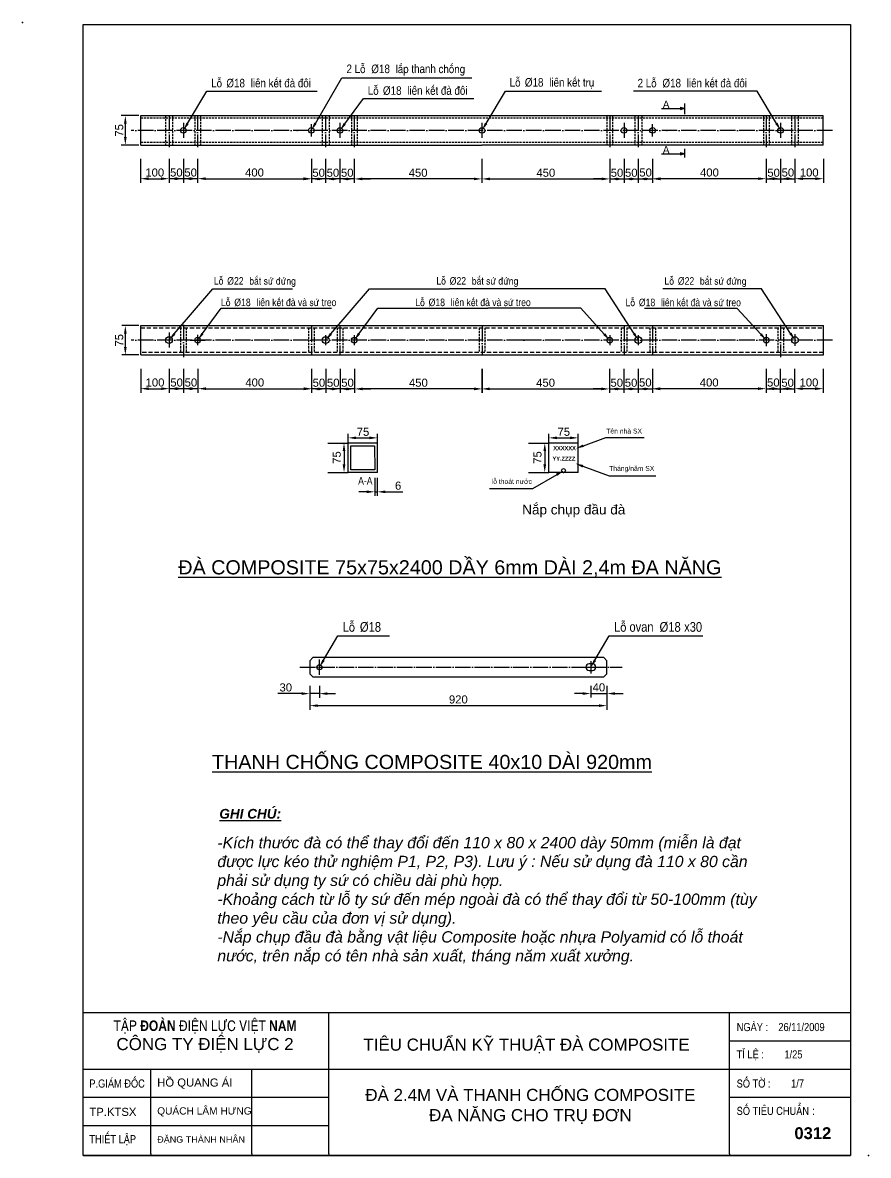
# Model space of a CAD drawing. Header units: millimetres. Extents: x 2635 to 48045, y -9970 to 7555.
# Drawn here: x 2635 to 7870, y 16 to 7027 of the extents above; entities that cross this region are included whole.
import ezdxf

# ---------------------------------------------------------------- set-up
doc = ezdxf.new("R2010")
doc.units = ezdxf.units.MM
doc.linetypes.add('ACAD_ISO04W100', pattern=[30, 24, -3, 0, -3])
doc.linetypes.add('DASHED2', pattern=[9.525, 6.35, -3.175])
doc.styles.add('Standard1', font='VNARIAL_0.TTF')
doc.styles.add('Standard_1', font='VHELVEN_0.TTF')
doc.styles.add('Standard_2', font='VHELVCN_0.TTF')

msp = doc.modelspace()

# ---------------------------------------------------------------- linework, layer by layer
at = {"color": 2}
for p, q in [((3009.782, 7016.23), (7759.782, 7016.23)), ((3009.782, 16.23), (3009.782, 7016.23)), ((7759.782, 7016.23), (7759.782, 16.23)), ((7759.782, 16.23), (3009.782, 16.23))]:
    msp.add_line(p, q, dxfattribs=at)
for p, q in [((6731.35, 6526.849), (6731.35, 6460.214)), ((6588.493, 6495.112), (6731.35, 6495.112)), ((6731.35, 6495.112), (6704.846, 6502.534)), ((6731.35, 6495.112), (6704.846, 6487.69)), ((6731.35, 6245.647), (6731.35, 6192.707)), ((6588.493, 6214.543), (6731.35, 6214.543)), ((6731.35, 6214.543), (6704.846, 6221.965)), ((6731.35, 6214.543), (6704.846, 6207.121)), ((4431.835, 3097.639), (4411.835, 3077.639)), ((6231.835, 3097.639), (4431.835, 3097.639)), ((6251.835, 3077.639), (6231.835, 3097.639)), ((4411.835, 3077.639), (4411.835, 2997.639)), ((6161.835, 3057.639), (6141.835, 3057.639)), ((6141.835, 3017.639), (6161.835, 3017.639)), ((6251.835, 2997.639), (6251.835, 3077.639)), ((4411.835, 2997.639), (4431.835, 2977.639)), ((4431.835, 2977.639), (6231.835, 2977.639)), ((6231.835, 2977.639), (6251.835, 2997.639)), ((3009.782, 900.407), (7759.782, 900.407)), ((4530.854, 25.407), (4530.854, 900.407)), ((7009.782, 25.407), (7009.782, 900.407)), ((7009.782, 725.407), (7759.782, 725.407)), ((3009.782, 550.407), (7759.782, 550.407)), ((3428.593, 25.407), (3428.593, 550.407)), ((4053.593, 25.407), (4053.593, 550.407)), ((3009.782, 375.407), (4530.854, 375.407)), ((7009.782, 375.407), (7759.782, 375.407)), ((3009.782, 200.407), (4530.854, 200.407)), ((3009.782, 16.23), (7759.782, 16.23))]:
    msp.add_line(p, q)
at = {"color": 140}
for p, q in [((3353.129, 6451.657), (3245.462, 6451.657)), ((3270.462, 6319.657), (3270.462, 6401.657)), ((3629.603, 6407.37), (3629.603, 6313.944)), ((4598.946, 6407.37), (4598.946, 6313.944)), ((5478.135, 6407.37), (5478.135, 6313.944)), ((6357.324, 6407.37), (6357.324, 6313.944)), ((7326.667, 6407.37), (7326.667, 6313.944)), ((3353.129, 6269.657), (3245.462, 6269.657)), ((3364.007, 6183.744), (3364.007, 6036.372)), ((3541.071, 6185.16), (3541.071, 6036.372)), ((3541.071, 6183.744), (3541.071, 6036.372)), ((3629.603, 6185.16), (3629.603, 6036.372)), ((3629.603, 6185.16), (3629.603, 6036.372)), ((3718.135, 6185.16), (3718.135, 6036.372)), ((3718.135, 6183.744), (3718.135, 6036.372)), ((4421.882, 6183.744), (4421.882, 6034.957)), ((4421.882, 6171.244), (4421.882, 6036.372)), ((4510.414, 6183.744), (4510.414, 6034.957)), ((4510.414, 6183.744), (4510.414, 6034.957)), ((4598.946, 6183.744), (4598.946, 6034.957)), ((4598.946, 6183.744), (4598.946, 6034.957)), ((4687.478, 6183.744), (4687.478, 6034.957)), ((4687.478, 6183.744), (4687.478, 6034.957)), ((5478.135, 6183.744), (5478.135, 6034.957)), ((5478.135, 6183.744), (5478.135, 6034.957)), ((6268.792, 6183.744), (6268.792, 6034.957)), ((6268.792, 6183.744), (6268.792, 6034.957)), ((6357.324, 6183.744), (6357.324, 6034.957)), ((6357.324, 6183.744), (6357.324, 6034.957)), ((6445.856, 6183.744), (6445.856, 6034.957)), ((6445.856, 6183.744), (6445.856, 6034.957)), ((6534.388, 6183.744), (6534.388, 6034.957)), ((6534.388, 6171.244), (6534.388, 6036.372)), ((7238.135, 6185.16), (7238.135, 6036.372)), ((7238.135, 6183.744), (7238.135, 6036.372)), ((7326.667, 6185.16), (7326.667, 6036.372)), ((7326.667, 6185.16), (7326.667, 6036.372)), ((7415.199, 6185.16), (7415.199, 6036.372)), ((7415.199, 6183.744), (7415.199, 6036.372)), ((7592.263, 6183.744), (7592.263, 6036.372)), ((3414.007, 6061.372), (3491.071, 6061.372)), ((3629.603, 6061.372), (3541.071, 6061.372)), ((3718.135, 6061.372), (3629.603, 6061.372)), ((3768.135, 6061.372), (4371.882, 6061.372)), ((4510.414, 6059.957), (4421.882, 6059.957)), ((4598.946, 6059.957), (4510.414, 6059.957)), ((4687.478, 6059.957), (4598.946, 6059.957)), ((5428.135, 6059.957), (4737.478, 6059.957)), ((4737.478, 6059.957), (4787.478, 6059.957)), ((5528.135, 6059.957), (6218.792, 6059.957)), ((6218.792, 6059.957), (6168.792, 6059.957)), ((6268.792, 6059.957), (6357.324, 6059.957)), ((6357.324, 6059.957), (6445.856, 6059.957)), ((6445.856, 6059.957), (6534.388, 6059.957)), ((7188.135, 6061.372), (6584.388, 6061.372)), ((7238.135, 6061.372), (7326.667, 6061.372)), ((7326.667, 6061.372), (7415.199, 6061.372)), ((7542.263, 6061.372), (7465.199, 6061.372)), ((3353.129, 5152.296), (3248.443, 5152.296)), ((3270.462, 5020.296), (3270.462, 5102.296)), ((3541.071, 5108.995), (3541.071, 5015.569)), ((3670.864, 5062.282), (3764.29, 5062.282)), ((3671.422, 5062.282), (3764.848, 5062.282)), ((3718.135, 5093.91), (3718.135, 5031.039)), ((4510.414, 5093.717), (4510.414, 5030.846)), ((4687.478, 5093.717), (4687.478, 5030.846)), ((5789.406, 5062.282), (5695.98, 5062.282)), ((6268.792, 5093.717), (6268.792, 5030.846)), ((6445.856, 5093.717), (6445.856, 5030.846)), ((7285.964, 5062.282), (7192.538, 5062.282)), ((7286.522, 5062.282), (7193.096, 5062.282)), ((7238.135, 5099.219), (7238.135, 5024.261)), ((7415.199, 5099.709), (7415.199, 5026.006)), ((3353.129, 4971.282), (3248.443, 4971.282)), ((3365.629, 4884.035), (3365.629, 4736.663)), ((3542.693, 4885.451), (3542.693, 4736.663)), ((3542.693, 4884.035), (3542.693, 4736.663)), ((3631.225, 4885.451), (3631.225, 4736.663)), ((3631.225, 4885.451), (3631.225, 4736.663)), ((3719.757, 4885.451), (3719.757, 4736.663)), ((3719.757, 4884.035), (3719.757, 4736.663)), ((4423.504, 4884.035), (4423.504, 4735.248)), ((4423.504, 4871.535), (4423.504, 4736.663)), ((4512.036, 4884.035), (4512.036, 4735.248)), ((4512.036, 4884.035), (4512.036, 4735.248)), ((4600.568, 4884.035), (4600.568, 4735.248)), ((4600.568, 4884.035), (4600.568, 4735.248)), ((4689.1, 4884.035), (4689.1, 4735.248)), ((4689.1, 4884.035), (4689.1, 4735.248)), ((5476.513, 4884.035), (5476.513, 4735.248)), ((5479.757, 4884.035), (5479.757, 4735.248)), ((6267.17, 4884.035), (6267.17, 4735.248)), ((6267.17, 4884.035), (6267.17, 4735.248)), ((6355.702, 4884.035), (6355.702, 4735.248)), ((6355.702, 4884.035), (6355.702, 4735.248)), ((6444.234, 4884.035), (6444.234, 4735.248)), ((6444.234, 4884.035), (6444.234, 4735.248)), ((6532.766, 4884.035), (6532.766, 4735.248)), ((6532.766, 4871.535), (6532.766, 4736.663)), ((7236.513, 4885.451), (7236.513, 4736.663)), ((7236.513, 4884.035), (7236.513, 4736.663)), ((7325.045, 4885.451), (7325.045, 4736.663)), ((7325.045, 4885.451), (7325.045, 4736.663)), ((7413.577, 4885.451), (7413.577, 4736.663)), ((7413.577, 4884.035), (7413.577, 4736.663)), ((7590.641, 4884.035), (7590.641, 4736.663)), ((3415.629, 4761.663), (3492.693, 4761.663)), ((3631.225, 4761.663), (3542.693, 4761.663)), ((3719.757, 4761.663), (3631.225, 4761.663)), ((3769.757, 4761.663), (4373.504, 4761.663)), ((4512.036, 4760.248), (4423.504, 4760.248)), ((4600.568, 4760.248), (4512.036, 4760.248)), ((4689.1, 4760.248), (4600.568, 4760.248)), ((4739.1, 4760.248), (4789.1, 4760.248)), ((5429.757, 4760.248), (4739.1, 4760.248)), ((5526.513, 4760.248), (6217.17, 4760.248)), ((6217.17, 4760.248), (6167.17, 4760.248)), ((6267.17, 4760.248), (6355.702, 4760.248)), ((6355.702, 4760.248), (6444.234, 4760.248)), ((6444.234, 4760.248), (6532.766, 4760.248)), ((7186.513, 4761.663), (6582.766, 4761.663)), ((7236.513, 4761.663), (7325.045, 4761.663)), ((7325.045, 4761.663), (7413.577, 4761.663)), ((7540.641, 4761.663), (7463.577, 4761.663)), ((4524.407, 4425.068), (4649.087, 4425.068)), ((4649.087, 4425.068), (4649.087, 4482.216)), ((4699.087, 4457.216), (4781.192, 4457.216)), ((4831.192, 4425.068), (4831.192, 4482.216)), ((5767.11, 4425.068), (5891.791, 4425.068)), ((5891.791, 4425.068), (5891.791, 4482.216)), ((5941.791, 4457.216), (6023.895, 4457.216)), ((6073.895, 4425.068), (6073.895, 4482.216)), ((6106.286, 4408.733), (6245.522, 4459.41)), ((6245.522, 4459.41), (6482.826, 4459.41)), ((4624.087, 4375.068), (4624.087, 4293.068)), ((5866.791, 4375.068), (5866.791, 4293.068)), ((6102.786, 4281.539), (6265.543, 4222.3)), ((4524.407, 4243.068), (4649.087, 4243.068)), ((4815.168, 4209.139), (4815.168, 4098.254)), ((4830.128, 4209.139), (4830.128, 4098.254)), ((5767.11, 4243.068), (5891.791, 4243.068)), ((5940.607, 4229.081), (5790.61, 4142.48)), ((6265.543, 4222.3), (6553.508, 4222.3)), ((5790.61, 4142.48), (5524.337, 4142.48)), ((4765.168, 4123.254), (4715.168, 4123.254)), ((4815.168, 4123.254), (4830.128, 4123.254)), ((4880.128, 4123.254), (4988.279, 4123.254)), ((4471.835, 2990.479), (4471.835, 3084.799)), ((6099.046, 3037.639), (6207.685, 3037.639)), ((6151.835, 3074.894), (6151.835, 2997.665)), ((4411.835, 2922.034), (4411.835, 2849.093)), ((4411.835, 2922.034), (4411.835, 2774.735)), ((4471.835, 2922.034), (4471.835, 2849.093)), ((6101.835, 2874.534), (6051.835, 2874.534)), ((6151.835, 2922.034), (6151.835, 2849.534)), ((6151.835, 2874.534), (6251.835, 2874.534)), ((6251.835, 2922.034), (6251.835, 2774.735)), ((6251.835, 2922.034), (6251.835, 2849.534)), ((6301.835, 2874.534), (6351.835, 2874.534)), ((4361.835, 2874.093), (4215.178, 2874.093)), ((4471.835, 2874.093), (4411.835, 2874.093)), ((4521.835, 2874.093), (4571.835, 2874.093)), ((4461.835, 2799.735), (6201.835, 2799.735))]:
    msp.add_line(p, q, dxfattribs=at)
at = {"color": 7}
for p, q in [((3365.629, 6451.657), (7590.641, 6451.657)), ((3365.629, 6269.657), (3365.629, 6451.657)), ((7590.641, 6269.657), (7590.641, 6451.657)), ((7590.641, 6269.657), (7590.641, 6401.657)), ((3365.629, 6269.657), (5478.135, 6269.657)), ((7590.641, 6269.657), (5478.135, 6269.657)), ((3365.629, 5153.282), (7591.757, 5153.282)), ((3365.629, 4971.282), (3365.629, 5153.282)), ((3365.629, 4994.866), (3365.629, 5126.866)), ((7591.757, 4971.282), (7591.757, 5153.282)), ((3365.629, 4971.282), (7591.757, 4971.282)), ((4649.087, 4243.068), (4649.087, 4425.068)), ((4831.087, 4425.068), (4649.087, 4425.068)), ((4831.087, 4243.068), (4831.087, 4425.068)), ((5891.791, 4243.068), (5891.791, 4425.068)), ((6073.791, 4425.068), (5891.791, 4425.068)), ((6073.791, 4243.068), (6073.791, 4425.068)), ((4666.213, 4260.194), (4666.232, 4407.923)), ((4666.232, 4407.923), (4813.854, 4407.835)), ((4813.854, 4407.835), (4813.884, 4260.271)), ((4831.087, 4243.068), (4649.087, 4243.068)), ((4813.884, 4260.271), (4666.213, 4260.194)), ((6073.791, 4243.068), (5891.791, 4243.068)), ((3428.593, 25.407), (3428.593, 16.23)), ((4053.593, 25.407), (4053.593, 16.23)), ((4530.854, 25.407), (4530.854, 16.23)), ((7009.782, 25.407), (7009.782, 16.23))]:
    msp.add_line(p, q, dxfattribs=at)
at = {"color": 140, "linetype": 'DASHED2', "ltscale": 2}
for p, q in [((3520.042, 6451.657), (3520.042, 6269.657)), ((3562.099, 6451.657), (3562.099, 6269.657)), ((3700.611, 6451.657), (3700.611, 6269.657)), ((3735.659, 6451.657), (3735.659, 6269.657)), ((4489.385, 6451.657), (4489.385, 6269.657)), ((4531.442, 6451.657), (4531.442, 6269.657)), ((4669.954, 6451.657), (4669.954, 6269.657)), ((4705.002, 6451.657), (4705.002, 6269.657)), ((6251.268, 6451.657), (6251.268, 6269.657)), ((6286.316, 6451.657), (6286.316, 6269.657)), ((6424.827, 6451.657), (6424.827, 6269.657)), ((6466.884, 6451.657), (6466.884, 6269.657)), ((7220.611, 6451.657), (7220.611, 6269.657)), ((7255.659, 6451.657), (7255.659, 6269.657)), ((7394.17, 6451.657), (7394.17, 6269.657)), ((7436.227, 6451.657), (7436.227, 6269.657)), ((7590.641, 6436.697), (3365.629, 6436.697)), ((7590.641, 6286.033), (3365.629, 6286.033)), ((3612.079, 5138.322), (3612.079, 4986.242)), ((3647.127, 5138.322), (3647.127, 4986.242)), ((4404.358, 5138.322), (4404.358, 4986.242)), ((4439.406, 5138.322), (4439.406, 4986.242)), ((4581.422, 5138.322), (4581.422, 4986.242)), ((4616.47, 5138.322), (4616.47, 4986.242)), ((5461.169, 5138.322), (5461.169, 4986.242)), ((5496.217, 5138.322), (5496.217, 4986.242)), ((6339.8, 5138.322), (6339.8, 4986.242)), ((6374.848, 5138.322), (6374.848, 4986.242)), ((6516.864, 5138.322), (6516.864, 4986.242)), ((6551.911, 5138.322), (6551.911, 4986.242)), ((7309.143, 5138.322), (7309.143, 4986.242)), ((7344.191, 5138.322), (7344.191, 4994.866))]:
    msp.add_line(p, q, dxfattribs=at)
at = {"color": 140, "linetype": 'ACAD_ISO04W100', "ltscale": 4}
for p, q in [((3541.071, 6454.282), (3541.071, 6255.816)), ((3718.135, 6454.282), (3718.135, 6255.816)), ((4510.414, 6454.282), (4510.414, 6255.816)), ((4687.478, 6454.282), (4687.478, 6255.816)), ((6268.792, 6454.282), (6268.792, 6255.816)), ((6445.856, 6454.282), (6445.856, 6255.816)), ((7238.135, 6454.282), (7238.135, 6255.816)), ((7415.199, 6454.282), (7415.199, 6255.816)), ((4421.882, 6323.306), (4421.882, 6398.008)), ((6534.388, 6323.306), (6534.388, 6398.008)), ((7647.367, 6360.657), (3307.367, 6360.657)), ((3629.603, 5155.907), (3629.603, 4957.441)), ((4421.882, 5145.86), (4421.882, 4968.047)), ((4598.946, 5149.873), (4598.946, 4973.678)), ((5478.693, 5149.873), (5478.693, 4973.678)), ((6357.324, 5149.873), (6357.324, 4973.678)), ((6534.388, 5145.86), (6534.388, 4968.047)), ((7326.667, 5155.907), (7326.667, 4957.441)), ((7647.367, 5062.282), (3307.367, 5062.282)), ((4351.018, 3037.639), (6346.764, 3037.639))]:
    msp.add_line(p, q, dxfattribs=at)
at = {"color": 140, "linetype": 'DASHED2', "ltscale": 4}
for p, q in [((3365.629, 5138.322), (7591.757, 5138.322)), ((7591.757, 4986.242), (3365.629, 4986.242))]:
    msp.add_line(p, q, dxfattribs=at)
at = {"color": 140}
for points in [[(4446.896, 6403.95), (4609.942, 6686.132), (5414.564, 6686.132)], [(3655.954, 6403.616), (3775.164, 6603.79), (4457.515, 6603.79)], [(5503.718, 6403.616), (5622.928, 6603.79), (6218.005, 6603.79)], [(4628.666, 6400.865), (4744.506, 6557.58), (5426.858, 6557.58)], [(3573.575, 5100.274), (3813.055, 5380.189), (4305.534, 5380.189)], [(4542.918, 5100.274), (4782.398, 5380.189), (5274.877, 5380.189)], [(6418.67, 5104.245), (6239.907, 5380.189), (5274.877, 5380.189)], [(7388.013, 5103.704), (7209.25, 5379.647), (6598.486, 5379.647)], [(3747.855, 5102.49), (3863.695, 5259.205), (4546.047, 5259.205)], [(4717.198, 5102.49), (4833.038, 5259.205), (5515.39, 5259.205)], [(6235.099, 5099.225), (6089.193, 5259.205), (5515.39, 5259.205)], [(7204.442, 5098.683), (7058.536, 5258.663), (6484.733, 5258.663)], [(4497.143, 3080.761), (4585.379, 3231.113), (4904.706, 3231.113)], [(6177.143, 3080.761), (6265.379, 3231.113), (6845.29, 3231.113)]]:
    msp.add_lwpolyline(points, dxfattribs=at)
at = {"color": 140, "extrusion": (0, 0, -1)}
msp.add_lwpolyline([(-7301.083, 6403.616), (-7181.873, 6603.79), (-6415.857, 6603.79)], dxfattribs=at)
at = {"color": 7}
for centre, radius in [((3629.603, 6360.657), 17.524), ((4421.882, 6360.657), 17.524), ((4598.946, 6360.657), 17.524), ((5478.135, 6360.657), 17.524), ((6357.324, 6360.657), 17.524), ((6534.388, 6360.657), 17.524), ((7326.667, 6360.657), 17.524), ((3541.071, 5062.282), 21.029), ((3718.135, 5062.282), 17.524), ((4510.414, 5062.282), 21.029), ((4687.478, 5062.282), 17.524), ((6268.792, 5062.282), 17.524), ((6445.856, 5062.282), 21.029), ((7238.135, 5062.282), 17.524), ((7415.199, 5062.282), 21.029), ((5982.791, 4255.101), 12.034)]:
    msp.add_circle(centre, radius, dxfattribs=at)
msp.add_circle((4471.835, 3037.639), 16)
for centre, start, end in [((6141.835, 3037.639), 90, 270), ((6161.835, 3037.639), 270, 90)]:
    msp.add_arc(centre, 20, start, end)
at = {"color": 2}
msp.add_point((2634.782, 7027.177), dxfattribs=at)
at = {"linetype": 'DASHED2'}
for p in [(4333.629, 6359.242), (6622.641, 6359.242), (4471.835, 3037.639)]:
    msp.add_point(p, dxfattribs=at)
at = {"color": 7}
msp.add_point((5982.791, 4243.068), dxfattribs=at)
msp.add_point((7869.894, 16.23))
at = {"color": 140}
for points in [[(3262.129, 6401.657), (3278.795, 6401.657), (3270.462, 6451.657)], [(3663.114, 6399.352), (3630.37, 6360.657), (3648.794, 6407.88)], [(4454.112, 6399.781), (4421.882, 6360.657), (4439.681, 6408.119)], [(4635.368, 6395.912), (4598.946, 6360.657), (4621.965, 6405.819)], [(5510.878, 6399.352), (5478.135, 6360.657), (5496.558, 6407.88)], [(3262.129, 6319.657), (3278.795, 6319.657), (3270.462, 6269.657)], [(3414.007, 6069.706), (3414.007, 6053.039), (3364.007, 6061.372)], [(3491.071, 6069.706), (3491.071, 6053.039), (3541.071, 6061.372)], [(3591.071, 6069.706), (3591.071, 6053.039), (3541.071, 6061.372)], [(3579.603, 6069.706), (3579.603, 6053.039), (3629.603, 6061.372)], [(3679.603, 6069.706), (3679.603, 6053.039), (3629.603, 6061.372)], [(3668.135, 6069.706), (3668.135, 6053.039), (3718.135, 6061.372)], [(3768.135, 6069.706), (3768.135, 6053.039), (3718.135, 6061.372)], [(4371.882, 6069.706), (4371.882, 6053.039), (4421.882, 6061.372)], [(4371.882, 6068.29), (4371.882, 6051.623), (4421.882, 6059.957)], [(4471.882, 6068.29), (4471.882, 6051.623), (4421.882, 6059.957)], [(4460.414, 6068.29), (4460.414, 6051.623), (4510.414, 6059.957)], [(4560.414, 6068.29), (4560.414, 6051.623), (4510.414, 6059.957)], [(4548.946, 6068.29), (4548.946, 6051.623), (4598.946, 6059.957)], [(4648.946, 6068.29), (4648.946, 6051.623), (4598.946, 6059.957)], [(4637.478, 6068.29), (4637.478, 6051.623), (4687.478, 6059.957)], [(4737.478, 6068.29), (4737.478, 6051.623), (4687.478, 6059.957)], [(4737.478, 6068.29), (4737.478, 6051.623), (4687.478, 6059.957)], [(5428.135, 6068.29), (5428.135, 6051.623), (5478.135, 6059.957)], [(5528.135, 6068.29), (5528.135, 6051.623), (5478.135, 6059.957)], [(6218.792, 6068.29), (6218.792, 6051.623), (6268.792, 6059.957)], [(6218.792, 6068.29), (6218.792, 6051.623), (6268.792, 6059.957)], [(6318.792, 6068.29), (6318.792, 6051.623), (6268.792, 6059.957)], [(6307.324, 6068.29), (6307.324, 6051.623), (6357.324, 6059.957)], [(6407.324, 6068.29), (6407.324, 6051.623), (6357.324, 6059.957)], [(6395.856, 6068.29), (6395.856, 6051.623), (6445.856, 6059.957)], [(6495.856, 6068.29), (6495.856, 6051.623), (6445.856, 6059.957)], [(6484.388, 6068.29), (6484.388, 6051.623), (6534.388, 6059.957)], [(6584.388, 6069.706), (6584.388, 6053.039), (6534.388, 6061.372)], [(6584.388, 6068.29), (6584.388, 6051.623), (6534.388, 6059.957)], [(7188.135, 6069.706), (7188.135, 6053.039), (7238.135, 6061.372)], [(7288.135, 6069.706), (7288.135, 6053.039), (7238.135, 6061.372)], [(7276.667, 6069.706), (7276.667, 6053.039), (7326.667, 6061.372)], [(7376.667, 6069.706), (7376.667, 6053.039), (7326.667, 6061.372)], [(7365.199, 6069.706), (7365.199, 6053.039), (7415.199, 6061.372)], [(7465.199, 6069.706), (7465.199, 6053.039), (7415.199, 6061.372)], [(7542.263, 6069.706), (7542.263, 6053.039), (7592.263, 6061.372)], [(3262.129, 5102.296), (3278.795, 5102.296), (3270.462, 5152.296)], [(3579.907, 5094.857), (3541.071, 5062.282), (3567.243, 5105.692)], [(3754.557, 5097.536), (3718.135, 5062.282), (3741.154, 5107.443)], [(4549.25, 5094.857), (4510.414, 5062.282), (4536.586, 5105.692)], [(4723.9, 5097.536), (4687.478, 5062.282), (4710.497, 5107.443)], [(6241.256, 5104.84), (6268.792, 5062.282), (6228.942, 5093.609)], [(6425.664, 5108.776), (6445.856, 5062.282), (6411.676, 5099.715)], [(7210.599, 5104.299), (7238.135, 5061.74), (7198.285, 5093.068)], [(7395.007, 5108.235), (7415.199, 5061.74), (7381.019, 5099.173)], [(3262.129, 5020.296), (3278.795, 5020.296), (3270.462, 4970.296)], [(3415.629, 4769.996), (3415.629, 4753.33), (3365.629, 4761.663)], [(3492.693, 4769.996), (3492.693, 4753.33), (3542.693, 4761.663)], [(3592.693, 4769.996), (3592.693, 4753.33), (3542.693, 4761.663)], [(3581.225, 4769.996), (3581.225, 4753.33), (3631.225, 4761.663)], [(3681.225, 4769.996), (3681.225, 4753.33), (3631.225, 4761.663)], [(3669.757, 4769.996), (3669.757, 4753.33), (3719.757, 4761.663)], [(3769.757, 4769.996), (3769.757, 4753.33), (3719.757, 4761.663)], [(4373.504, 4769.996), (4373.504, 4753.33), (4423.504, 4761.663)], [(4373.504, 4768.581), (4373.504, 4751.914), (4423.504, 4760.248)], [(4473.504, 4768.581), (4473.504, 4751.914), (4423.504, 4760.248)], [(4462.036, 4768.581), (4462.036, 4751.914), (4512.036, 4760.248)], [(4562.036, 4768.581), (4562.036, 4751.914), (4512.036, 4760.248)], [(4550.568, 4768.581), (4550.568, 4751.914), (4600.568, 4760.248)], [(4650.568, 4768.581), (4650.568, 4751.914), (4600.568, 4760.248)], [(4639.1, 4768.581), (4639.1, 4751.914), (4689.1, 4760.248)], [(4739.1, 4768.581), (4739.1, 4751.914), (4689.1, 4760.248)], [(4739.1, 4768.581), (4739.1, 4751.914), (4689.1, 4760.248)], [(5429.757, 4768.581), (5429.757, 4751.914), (5479.757, 4760.248)], [(5526.513, 4768.581), (5526.513, 4751.914), (5476.513, 4760.248)], [(6217.17, 4768.581), (6217.17, 4751.914), (6267.17, 4760.248)], [(6217.17, 4768.581), (6217.17, 4751.914), (6267.17, 4760.248)], [(6317.17, 4768.581), (6317.17, 4751.914), (6267.17, 4760.248)], [(6305.702, 4768.581), (6305.702, 4751.914), (6355.702, 4760.248)], [(6405.702, 4768.581), (6405.702, 4751.914), (6355.702, 4760.248)], [(6394.234, 4768.581), (6394.234, 4751.914), (6444.234, 4760.248)], [(6494.234, 4768.581), (6494.234, 4751.914), (6444.234, 4760.248)], [(6482.766, 4768.581), (6482.766, 4751.914), (6532.766, 4760.248)], [(6582.766, 4769.996), (6582.766, 4753.33), (6532.766, 4761.663)], [(6582.766, 4768.581), (6582.766, 4751.914), (6532.766, 4760.248)], [(7186.513, 4769.996), (7186.513, 4753.33), (7236.513, 4761.663)], [(7286.513, 4769.996), (7286.513, 4753.33), (7236.513, 4761.663)], [(7275.045, 4769.996), (7275.045, 4753.33), (7325.045, 4761.663)], [(7375.045, 4769.996), (7375.045, 4753.33), (7325.045, 4761.663)], [(7363.577, 4769.996), (7363.577, 4753.33), (7413.577, 4761.663)], [(7463.577, 4769.996), (7463.577, 4753.33), (7413.577, 4761.663)], [(7540.641, 4769.996), (7540.641, 4753.33), (7590.641, 4761.663)], [(4615.754, 4375.068), (4632.42, 4375.068), (4624.087, 4425.068)], [(4699.087, 4465.549), (4699.087, 4448.883), (4649.087, 4457.216)], [(4781.192, 4465.549), (4781.192, 4448.883), (4831.192, 4457.216)], [(5858.457, 4375.068), (5875.124, 4375.068), (5866.791, 4425.068)], [(5941.791, 4465.549), (5941.791, 4448.883), (5891.791, 4457.216)], [(6023.895, 4465.549), (6023.895, 4448.883), (6073.895, 4457.216)], [(6103.435, 4416.563), (6109.136, 4400.902), (6059.301, 4391.631)], [(4615.754, 4293.068), (4632.42, 4293.068), (4624.087, 4243.068)], [(5858.457, 4293.068), (5875.124, 4293.068), (5866.791, 4243.068)], [(6105.637, 4289.37), (6099.936, 4273.708), (6055.802, 4298.64)], [(5936.441, 4236.298), (5944.774, 4221.864), (5983.908, 4254.081)], [(4765.168, 4131.588), (4765.168, 4114.921), (4815.168, 4123.254)], [(4880.128, 4131.588), (4880.128, 4114.921), (4830.128, 4123.254)], [(4504.33, 3076.544), (4471.835, 3037.639), (4489.956, 3084.979)], [(6184.33, 3076.544), (6151.835, 3037.639), (6169.956, 3084.979)], [(4361.835, 2882.426), (4361.835, 2865.759), (4411.835, 2874.093)], [(4521.835, 2882.426), (4521.835, 2865.759), (4471.835, 2874.093)], [(6101.835, 2882.867), (6101.835, 2866.201), (6151.835, 2874.534)], [(6301.835, 2882.867), (6301.835, 2866.201), (6251.835, 2874.534)], [(4461.835, 2808.068), (4461.835, 2791.402), (4411.835, 2799.735)], [(6201.835, 2808.068), (6201.835, 2791.402), (6251.835, 2799.735)]]:
    msp.add_solid(points, dxfattribs=at)
at = {"color": 140, "extrusion": (0, 0, -1)}
msp.add_solid([(-7293.923, 6399.352), (-7326.667, 6360.657), (-7308.243, 6407.88)], dxfattribs=at)

# ---------------------------------------------------------------- texts
for s, height, style, p in [('2 Loã ', 52.8, 'Standard_2', (4639.644, 6714.935)), ('%%C', 52.8, 'Standard_2', (4793.116, 6714.935)), ('18', 52.8, 'Standard_2', (4840.888, 6714.935)), (' laép thanh choáng', 52.8, 'Standard_2', (4927.074, 6714.935)), ('Loã ', 52.8, 'Standard_2', (3802.05, 6626.675)), ('%%C', 52.8, 'Standard_2', (3895.823, 6626.675)), ('18', 52.8, 'Standard_2', (3943.594, 6626.675)), (' lieân keát ñaø ñoâi', 52.8, 'Standard_2', (4029.78, 6626.675)), ('Loã ', 52.8, 'Standard_2', (5649.814, 6631.36)), ('%%C', 52.8, 'Standard_2', (5743.587, 6631.36)), ('18', 52.8, 'Standard_2', (5791.359, 6631.36)), (' lieân keát truï', 52.8, 'Standard_2', (5877.545, 6631.36)), ('2 Loã ', 52.8, 'Standard_2', (6441.614, 6626.675)), ('%%C', 52.8, 'Standard_2', (6595.086, 6626.675)), ('18', 52.8, 'Standard_2', (6642.857, 6626.675)), (' lieân keát ñaø ñoâi', 52.8, 'Standard_2', (6729.043, 6626.675)), ('Loã ', 52.8, 'Standard_2', (4771.393, 6580.465)), ('%%C', 52.8, 'Standard_2', (4865.166, 6580.465)), ('18', 52.8, 'Standard_2', (4912.937, 6580.465)), (' lieân keát ñaø ñoâi', 52.8, 'Standard_2', (4999.123, 6580.465)), ('Loã ', 46.464, 'Standard_2', (3818.646, 5405.535)), ('%%C', 46.464, 'Standard_2', (3901.166, 5405.535)), ('22 ', 46.464, 'Standard_2', (3943.205, 5405.535)), ('baét söù ñöùng', 46.464, 'Standard_2', (4038.075, 5405.535)), ('Loã ', 46.464, 'Standard_2', (5195.915, 5405.535)), ('%%C', 46.464, 'Standard_2', (5278.435, 5405.535)), ('22 ', 46.464, 'Standard_2', (5320.474, 5405.535)), ('baét söù ñöùng', 46.464, 'Standard_2', (5415.343, 5405.535)), ('Loã ', 46.464, 'Standard_2', (6608.013, 5404.993)), ('%%C', 46.464, 'Standard_2', (6690.533, 5404.993)), ('22 ', 46.464, 'Standard_2', (6732.572, 5404.993)), ('baét söù ñöùng', 46.464, 'Standard_2', (6827.441, 5404.993)), ('Loã ', 46.464, 'Standard_2', (3862.496, 5272.691)), ('%%C', 46.464, 'Standard_2', (3945.016, 5272.691)), ('18 ', 46.464, 'Standard_2', (3987.055, 5272.691)), ('lieân keát ñaø vaø söù treo', 46.464, 'Standard_2', (4081.924, 5272.691)), ('Loã ', 46.464, 'Standard_2', (5065.409, 5272.691)), ('%%C', 46.464, 'Standard_2', (5147.929, 5272.691)), ('18 ', 46.464, 'Standard_2', (5189.968, 5272.691)), ('lieân keát ñaø vaø söù treo', 46.464, 'Standard_2', (5284.838, 5272.691)), ('Loã ', 46.464, 'Standard_2', (6366.819, 5272.149)), ('%%C', 46.464, 'Standard_2', (6449.339, 5272.149)), ('18 ', 46.464, 'Standard_2', (6491.378, 5272.149)), ('lieân keát ñaø vaø söù treo', 46.464, 'Standard_2', (6586.247, 5272.149)), ('A-A', 46.464, 'Standard_2', (4711.665, 4168.008)), ('%%UÑAØ COMPOSITE 75x75x2400 DAÀY 6mm DAØI 2,4m ÑA NAÊNG', 87.5, 'Standard_1', (3598.086, 3612.135)), ('Loã ', 60, 'Standard_2', (4615.932, 3257.119)), ('%%C', 60, 'Standard_2', (4722.492, 3257.119)), ('18', 60, 'Standard_2', (4776.778, 3257.119)), ('Loã ovan ', 60, 'Standard_2', (6295.932, 3257.119)), ('%%C', 60, 'Standard_2', (6577.532, 3257.119)), ('18', 60, 'Standard_2', (6631.818, 3257.119)), ('x30', 60, 'Standard_2', (6729.756, 3257.119)), ('%%UTHANH CHOÁNG COMPOSITE 40x10 DAØI 920mm', 87.5, 'Standard_1', (3806.921, 2407.525))]:
    msp.add_text(s, height=height, dxfattribs=dict(style=style)).set_placement(p)
for p in [(6597.726, 6498.053), (6597.726, 6217.484)]:
    msp.add_text('A', height=46).set_placement(p)
at = {"color": 7, "style": 'Standard1'}
for p in [(3547.448, 6074.708), (3635.98, 6074.708), (4428.259, 6073.292), (4516.791, 6073.292), (4605.323, 6073.292), (6275.169, 6073.292), (6363.701, 6073.292), (6452.233, 6074.708), (7244.512, 6073.292), (7333.044, 6074.708), (3549.07, 4774.999), (3637.602, 4774.999), (4429.881, 4773.583), (4518.413, 4773.583), (4606.945, 4773.583), (6273.547, 4773.583), (6362.079, 4773.583), (6450.611, 4774.999), (7242.89, 4774.999), (7331.422, 4773.583)]:
    msp.add_text('50', height=50, dxfattribs=at).set_placement(p)
at = {"color": 7, "char_height": 50, "attachment_point": 5, "rotation": 90, "style": 'Standard1'}
for insert in [(3232.433, 6360.657), (3232.433, 5061.296), (4579.256, 4335.366), (5821.959, 4335.366)]:
    msp.add_mtext('75', dxfattribs=dict(at, insert=insert))
at = {"color": 7, "attachment_point": 5, "style": 'Standard1'}
for s, insert, char_height in [('100', (3452.539, 6099.401), 50), ('400', (4070.008, 6099.401), 50), ('450', (5082.806, 6097.985), 50), ('450', (5873.463, 6097.985), 50), ('400', (6886.261, 6099.401), 50), ('100', (7503.731, 6099.401), 50), ('100', (3454.161, 4799.692), 50), ('400', (4071.63, 4799.692), 50), ('450', (5084.428, 4798.276), 50), ('450', (5871.841, 4798.276), 50), ('400', (6884.639, 4799.692), 50), ('100', (7502.109, 4799.692), 50), ('75', (4741.853, 4494.542), 50), ('75', (5984.557, 4494.542), 50), ('{\\fArial|b0|i0|c0|p34;\\H0.5x;Tên nhà SX}', (6358.097, 4498.929), 60), ('{\\fArial|b1|i0|c0|p34;\\H0.4167x;XXXXXX}', (5989.437, 4393.496), 60), ('{\\fArial|b1|i0|c0|p34;\\H0.4167x;YY.ZZZZ}', (5985.256, 4328.64), 60), ('{\\fArial|b0|i0|c0|p34;\\H0.5x;Tháng/n\\fArial|b0|i0|c238|p34;ă\\fArial|b0|i0|c0|p34;m SX}', (6405.173, 4263.49), 60), ('{\\fArial|b0|i0|c0|p34;\\H0.5x;lỗ thoát n\\fArial|b0|i0|c163|p34;ư\\fArial|b0|i0|c0|p34;ớc}', (5662.934, 4186.945), 60), ('6', (4959.203, 4161.181), 50), ('{\\fArial|b0|i0|c0|p34;Nắp chụp đầu đà}', (6046.272, 4004.199), 60), ('30', (4263.507, 2912.138), 50), ('40', (6201.835, 2912.563), 50), ('920', (5331.835, 2837.764), 50)]:
    msp.add_mtext(s, dxfattribs=dict(at, insert=insert, char_height=char_height))
for s, insert, char_height, width, attachment_point, style in [('{\\fVNI-Helve|b1|i1|c0|p2;\\LGHI CHUÙ:}', (3852.569, 2130.189), 60, 1267.088, 4, 'Standard_2'), ('{\\fVNI-Helve|b0|i1|c0|p2;-Kích thöôùc ñaø coù theå thay ñoåi ñeán 110 x 80 x 2400 daøy 50mm (mieãn laø ñaït ñöôïc löïc keùo thöû nghieäm P1, P2, P3). Löu yù : Neáu söû duïng ñaø 110 x 80 caàn phaûi söû duïng ty söù coù chieàu daøi phuø hôïp.\\P-Khoaûng caùch töø loã ty söù ñeán meùp ngoaøi ñaø coù theå thay ñoåi töø 50-100mm (tuøy theo yeâu caàu cuûa ñôn vò söû duïng).\\P-Naép chuïp ñaàu ñaø baèng vaät lieäu Composite hoaëc nhöïa Polyamid coù loã thoaùt nöôùc, treân naép coù teân nhaø saûn xuaát, thaùng naêm xuaát xöôûng.}', (3839.904, 1986.862), 70, 3404, 1, 'Standard_2'), ('{\\fVNI-Helve-Condense|b1|i0|c0|p2;TAÄP ÑOAØN ÑIEÄN LÖÏC VIEÄT NAM\\P\\fVNI-Helve|b0|i0|c0|p2;\\H1.154x;COÂNG TY ÑIEÄN LÖÏC 2}', (3763.82, 850.993), 65, 2186, 2, 'Standard_1'), ('NGAØY :    26/11/2009', (7054.88, 810.042), 50, 735.25, 4, 'Standard_2'), ('{\\fArial|b0|i0|c0|p32;TIÊU CHUẨN KỸ THUẬT \\fArial|b0|i0|c238|p32;Đ\\fArial|b0|i0|c0|p32;À COMPOSITE}', (5754.053, 738.946), 75, 2116, 2, 'Standard_1'), ('TÆ LEÄ :        1/25', (7054.88, 635.042), 50, 564.5, 4, 'Standard_2'), ('P.GIAÙM ÑOÁC', (3047.787, 460.042), 50, 564.45012, 4, 'Standard_2'), ('{\\fArial|b0|i0|c0|p34;HỒ QUANG ÁI}', (3467.69, 460.042), 50, 564.5, 4, 'Standard_2'), ('SOÁ TÔØ :        1/7', (7054.88, 460.042), 50, 564.5, 4, 'Standard_2'), ('{\\fArial|b0|i0|c238|p32;Đ\\fArial|b0|i0|c0|p32;À 2.4M VÀ THANH CHỐNG COMPOSITE \\fArial|b0|i0|c238|p32;Đ\\fArial|b0|i0|c0|p32;A N\\fArial|b0|i0|c238|p32;Ă\\fArial|b0|i0|c0|p32;NG CHO TRỤ \\fArial|b0|i0|c238|p32;Đ\\fArial|b0|i0|c163|p32;Ơ\\fArial|b0|i0|c0|p32;N}', (5777.817, 427.775), 75, 2116, 2, 'Standard_1'), ('{\\fVNI-Helve|b0|i0|c0|p2;TP.KTSX}', (3047.787, 285.042), 50, 564.5, 4, 'Standard_2'), ('{\\fArial|b0|i0|c0|p34;\\H0.9x;QUÁCH LÂM H\\fArial|b0|i0|c163|p34;Ư\\fArial|b0|i0|c0|p34;NG}', (3467.69, 285.042), 50, 803.33333, 4, 'Standard_2'), ('SOÁ TIEÂU CHUAÅN{\\fArial|b0|i0|c0|p34; }:', (7054.88, 290.761), 50, 1194.9597, 4, 'Standard_2'), ('THIEÁT LAÄP', (3047.787, 110.042), 50, 564.5, 4, 'Standard_2'), ('{\\fArial|b0|i0|c238|p34;\\H0.8x;Đ\\fArial|b0|i0|c0|p34;ẶNG THÀNH NHÂN}', (3467.69, 110.042), 50, 747.77778, 4, 'Standard_2'), ('{\\fVNI-Helve|b1|i0|c0|p2;0312         }', (7412.023, 152.856), 73.4375, 301.9351, 4, 'Standard_2')]:
    msp.add_mtext(s, dxfattribs=dict(insert=insert, char_height=char_height, width=width, attachment_point=attachment_point, style=style))

doc.saveas('drawing.dxf')
